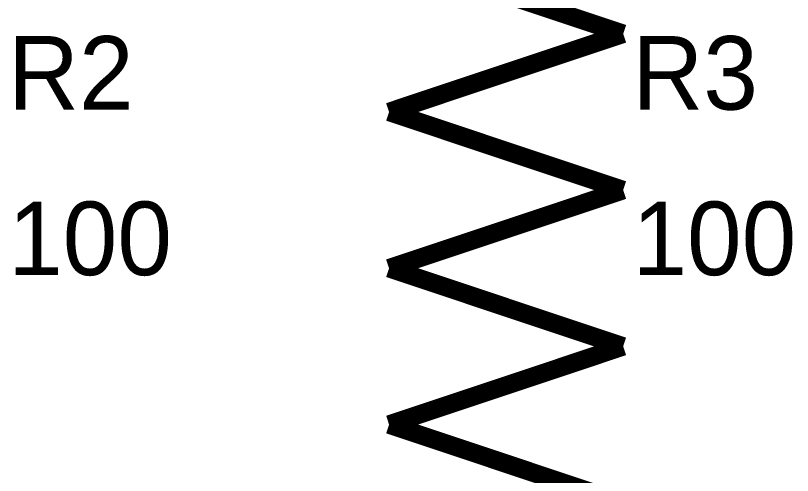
# Model space of a CAD drawing. Header units: inches. Extents: x 0 to 15, y 0 to 9.5.
# Drawn here: x 12.9844 to 13.4814, y 7.2922 to 7.5861 of the extents above; entities that cross this region are included whole.
import ezdxf

# ---------------------------------------------------------------- set-up
doc = ezdxf.new("R2010")
doc.units = ezdxf.units.IN
doc.header["$MEASUREMENT"] = 0
doc.layers.add('Sheet', color=255, linetype='Continuous')

msp = doc.modelspace()

# ---------------------------------------------------------------- linework, layer by layer
at = {"layer": 'Sheet'}
for points in [[(13.37314, 7.57444, 0.0118, 0.0118, 0), (13.29826, 7.59941, 0.0118, 0.0118, 0)], [(13.22338, 7.52451, 0.0118, 0.0118, 0), (13.37314, 7.57444, 0.0118, 0.0118, 0)], [(13.37314, 7.47457, 0.0118, 0.0118, 0), (13.22338, 7.52451, 0.0118, 0.0118, 0)], [(13.22338, 7.42463, 0.0118, 0.0118, 0), (13.37314, 7.47457, 0.0118, 0.0118, 0)], [(13.37314, 7.37469, 0.0118, 0.0118, 0), (13.22338, 7.42463, 0.0118, 0.0118, 0)], [(13.22338, 7.32475, 0.0118, 0.0118, 0), (13.37314, 7.37469, 0.0118, 0.0118, 0)], [(13.37314, 7.27481, 0.0118, 0.0118, 0), (13.22338, 7.32475, 0.0118, 0.0118, 0)]]:
    msp.add_lwpolyline(points, format="xyseb", dxfattribs=at)

# ---------------------------------------------------------------- texts
for s, p in [('R2', (12.97964, 7.52597)), ('R3', (13.37901, 7.52597)), ('100', (12.97964, 7.42022)), ('100', (13.37901, 7.42022))]:
    msp.add_text(s, height=0.047001, dxfattribs=at).set_placement(p)

doc.saveas('drawing.dxf')
